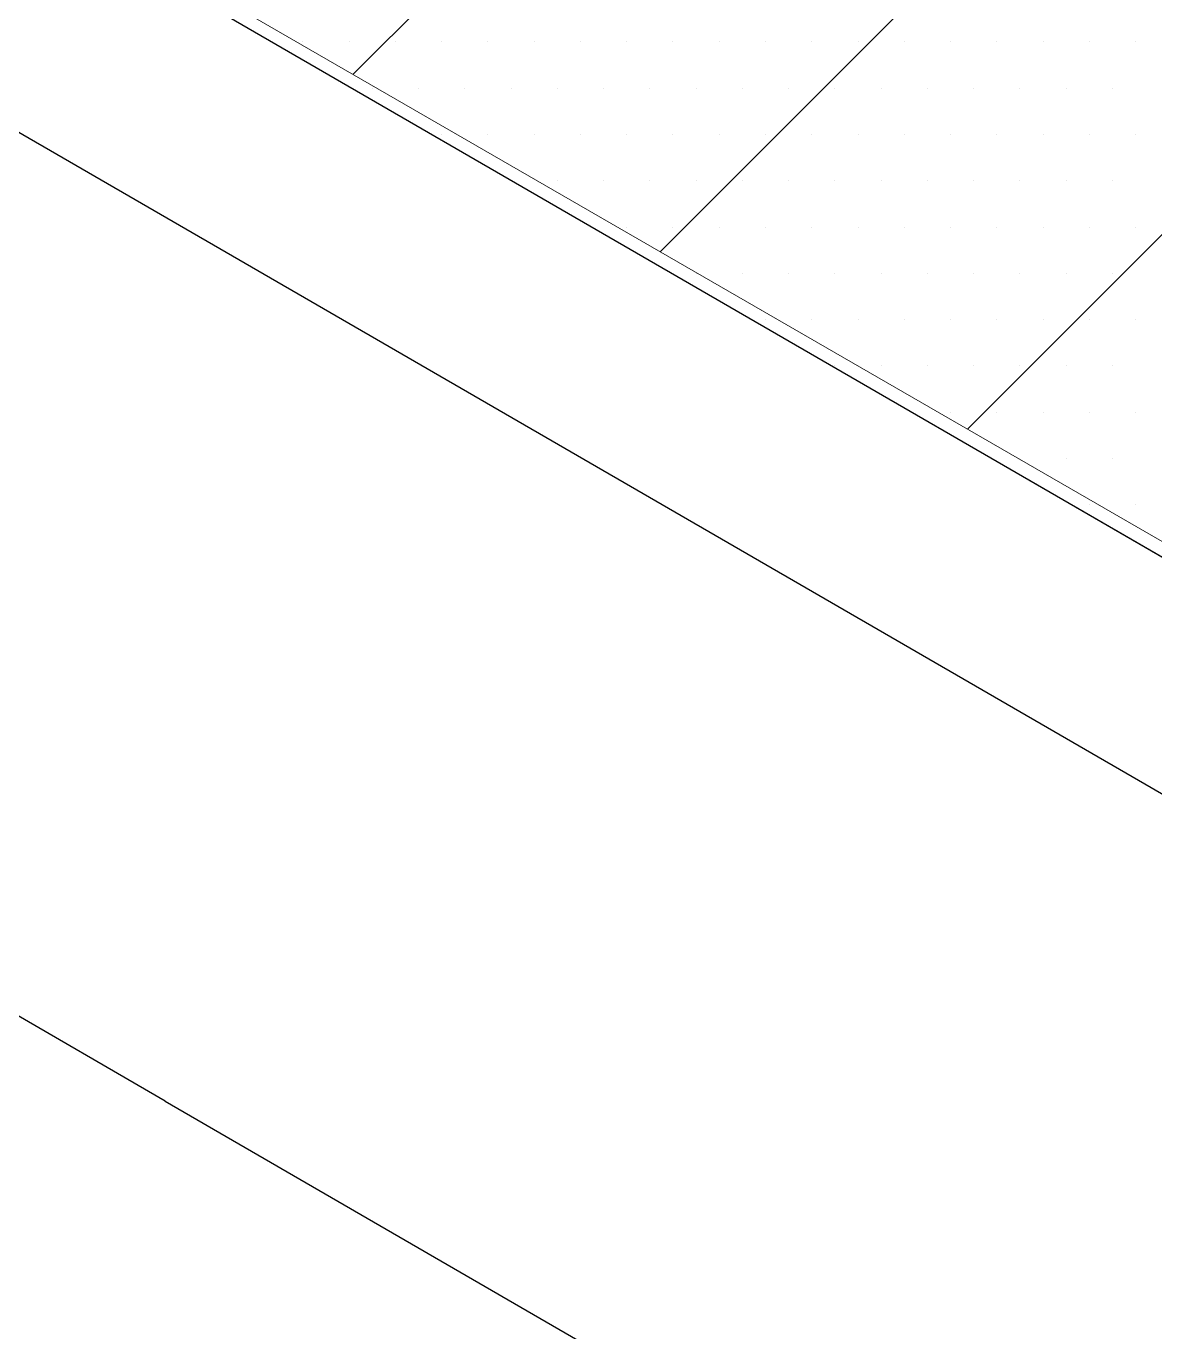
# Model space of a CAD drawing. Extents: x -1328 to 5679, y -4611 to 1603.
# Drawn here: x 270.91 to 303.86, y 908.46 to 946.54 of the extents above; entities that cross this region are included whole.
import ezdxf

# ---------------------------------------------------------------- set-up
doc = ezdxf.new("R2010")
doc.units = 0
doc.header["$MEASUREMENT"] = 0
for name, color, linetype, lineweight in [('.ATI-HATCH', 7, 'Continuous', 0), ('G-ANNO-TTLB', 7, 'Continuous', 0), ('Layer 12', 7, 'Continuous', 0), ('TYVEK', 7, 'Continuous', 0)]:
    doc.layers.add(name, color=color, linetype=linetype, lineweight=lineweight)

# ---------------------------------------------------------------- blocks, each defined once
blk = doc.blocks.new('Block_250')
at = {"layer": '.ATI-HATCH'}
blk.add_open_spline([(259.77, 956.685), (259.77, 956.685), (330.722, 915.64), (330.722, 915.64), (330.722, 915.64), (330.751, 935.315), (330.751, 935.315), (330.751, 935.315), (293.809, 956.685), (293.809, 956.685), (293.809, 956.685), (259.77, 956.685), (259.77, 956.685)], degree=3, knots=[0, 0, 0, 0, 1, 1, 1, 2, 2, 2, 3, 3, 3, 4, 4, 4, 4], dxfattribs=at)
at = {"layer": '.ATI-HATCH', "color": 8, "lineweight": 0, "true_color": 0x808080}
for points in [[(278.993, 946.085), (278.993, 946.085), (278.993, 946.085), (278.993, 946.085)], [(280.343, 946.085), (280.343, 946.085), (280.343, 946.085), (280.343, 946.085)], [(281.693, 946.085), (281.693, 946.085), (281.693, 946.085), (281.693, 946.085)], [(283.043, 946.085), (283.043, 946.085), (283.043, 946.085), (283.043, 946.085)], [(284.393, 946.085), (284.393, 946.085), (284.393, 946.085), (284.393, 946.085)], [(285.743, 946.085), (285.743, 946.085), (285.743, 946.085), (285.743, 946.085)], [(287.094, 946.085), (287.094, 946.085), (287.094, 946.085), (287.094, 946.085)], [(288.444, 946.085), (288.444, 946.085), (288.444, 946.085), (288.444, 946.085)], [(289.794, 946.085), (289.794, 946.085), (289.794, 946.085), (289.794, 946.085)], [(291.144, 946.085), (291.144, 946.085), (291.144, 946.085), (291.144, 946.085)], [(292.494, 946.085), (292.494, 946.085), (292.494, 946.085), (292.494, 946.085)], [(293.845, 946.085), (293.845, 946.085), (293.845, 946.085), (293.845, 946.085)], [(295.195, 946.085), (295.195, 946.085), (295.195, 946.085), (295.195, 946.085)], [(296.545, 946.085), (296.545, 946.085), (296.545, 946.085), (296.545, 946.085)], [(297.895, 946.085), (297.895, 946.085), (297.895, 946.085), (297.895, 946.085)], [(299.245, 946.085), (299.245, 946.085), (299.245, 946.085), (299.245, 946.085)], [(300.596, 946.085), (300.596, 946.085), (300.596, 946.085), (300.596, 946.085)], [(301.946, 946.085), (301.946, 946.085), (301.946, 946.085), (301.946, 946.085)], [(303.296, 946.085), (303.296, 946.085), (303.296, 946.085), (303.296, 946.085)], [(281.018, 944.735), (281.018, 944.735), (281.018, 944.735), (281.018, 944.735)], [(282.368, 944.735), (282.368, 944.735), (282.368, 944.735), (282.368, 944.735)], [(283.718, 944.735), (283.718, 944.735), (283.718, 944.735), (283.718, 944.735)], [(285.068, 944.735), (285.068, 944.735), (285.068, 944.735), (285.068, 944.735)], [(286.419, 944.735), (286.419, 944.735), (286.419, 944.735), (286.419, 944.735)], [(287.769, 944.735), (287.769, 944.735), (287.769, 944.735), (287.769, 944.735)], [(289.119, 944.735), (289.119, 944.735), (289.119, 944.735), (289.119, 944.735)], [(290.469, 944.735), (290.469, 944.735), (290.469, 944.735), (290.469, 944.735)], [(291.819, 944.735), (291.819, 944.735), (291.819, 944.735), (291.819, 944.735)], [(293.17, 944.735), (293.17, 944.735), (293.17, 944.735), (293.17, 944.735)], [(294.52, 944.735), (294.52, 944.735), (294.52, 944.735), (294.52, 944.735)], [(295.87, 944.735), (295.87, 944.735), (295.87, 944.735), (295.87, 944.735)], [(297.22, 944.735), (297.22, 944.735), (297.22, 944.735), (297.22, 944.735)], [(298.57, 944.735), (298.57, 944.735), (298.57, 944.735), (298.57, 944.735)], [(299.921, 944.735), (299.921, 944.735), (299.921, 944.735), (299.921, 944.735)], [(301.271, 944.735), (301.271, 944.735), (301.271, 944.735), (301.271, 944.735)], [(302.621, 944.735), (302.621, 944.735), (302.621, 944.735), (302.621, 944.735)], [(283.043, 943.385), (283.043, 943.385), (283.043, 943.385), (283.043, 943.385)], [(284.393, 943.385), (284.393, 943.385), (284.393, 943.385), (284.393, 943.385)], [(285.743, 943.385), (285.743, 943.385), (285.743, 943.385), (285.743, 943.385)], [(287.094, 943.385), (287.094, 943.385), (287.094, 943.385), (287.094, 943.385)], [(288.444, 943.385), (288.444, 943.385), (288.444, 943.385), (288.444, 943.385)], [(289.794, 943.385), (289.794, 943.385), (289.794, 943.385), (289.794, 943.385)], [(291.144, 943.385), (291.144, 943.385), (291.144, 943.385), (291.144, 943.385)], [(292.494, 943.385), (292.494, 943.385), (292.494, 943.385), (292.494, 943.385)], [(293.845, 943.385), (293.845, 943.385), (293.845, 943.385), (293.845, 943.385)], [(295.195, 943.385), (295.195, 943.385), (295.195, 943.385), (295.195, 943.385)], [(296.545, 943.385), (296.545, 943.385), (296.545, 943.385), (296.545, 943.385)], [(297.895, 943.385), (297.895, 943.385), (297.895, 943.385), (297.895, 943.385)], [(299.245, 943.385), (299.245, 943.385), (299.245, 943.385), (299.245, 943.385)], [(300.596, 943.385), (300.596, 943.385), (300.596, 943.385), (300.596, 943.385)], [(301.946, 943.385), (301.946, 943.385), (301.946, 943.385), (301.946, 943.385)], [(303.296, 943.385), (303.296, 943.385), (303.296, 943.385), (303.296, 943.385)], [(286.419, 942.035), (286.419, 942.035), (286.419, 942.035), (286.419, 942.035)], [(287.769, 942.035), (287.769, 942.035), (287.769, 942.035), (287.769, 942.035)], [(289.119, 942.035), (289.119, 942.035), (289.119, 942.035), (289.119, 942.035)], [(290.469, 942.035), (290.469, 942.035), (290.469, 942.035), (290.469, 942.035)], [(291.819, 942.035), (291.819, 942.035), (291.819, 942.035), (291.819, 942.035)], [(293.17, 942.035), (293.17, 942.035), (293.17, 942.035), (293.17, 942.035)], [(294.52, 942.035), (294.52, 942.035), (294.52, 942.035), (294.52, 942.035)], [(295.87, 942.035), (295.87, 942.035), (295.87, 942.035), (295.87, 942.035)], [(297.22, 942.035), (297.22, 942.035), (297.22, 942.035), (297.22, 942.035)], [(298.57, 942.035), (298.57, 942.035), (298.57, 942.035), (298.57, 942.035)], [(299.921, 942.035), (299.921, 942.035), (299.921, 942.035), (299.921, 942.035)], [(301.271, 942.035), (301.271, 942.035), (301.271, 942.035), (301.271, 942.035)], [(302.621, 942.035), (302.621, 942.035), (302.621, 942.035), (302.621, 942.035)], [(288.444, 940.685), (288.444, 940.685), (288.444, 940.685), (288.444, 940.685)], [(289.794, 940.685), (289.794, 940.685), (289.794, 940.685), (289.794, 940.685)], [(291.144, 940.685), (291.144, 940.685), (291.144, 940.685), (291.144, 940.685)], [(292.494, 940.685), (292.494, 940.685), (292.494, 940.685), (292.494, 940.685)], [(293.845, 940.685), (293.845, 940.685), (293.845, 940.685), (293.845, 940.685)], [(295.195, 940.685), (295.195, 940.685), (295.195, 940.685), (295.195, 940.685)], [(296.545, 940.685), (296.545, 940.685), (296.545, 940.685), (296.545, 940.685)], [(297.895, 940.685), (297.895, 940.685), (297.895, 940.685), (297.895, 940.685)], [(299.245, 940.685), (299.245, 940.685), (299.245, 940.685), (299.245, 940.685)], [(300.596, 940.685), (300.596, 940.685), (300.596, 940.685), (300.596, 940.685)], [(301.946, 940.685), (301.946, 940.685), (301.946, 940.685), (301.946, 940.685)], [(303.296, 940.685), (303.296, 940.685), (303.296, 940.685), (303.296, 940.685)], [(290.469, 939.334), (290.469, 939.334), (290.469, 939.334), (290.469, 939.334)], [(291.819, 939.334), (291.819, 939.334), (291.819, 939.334), (291.819, 939.334)], [(293.17, 939.334), (293.17, 939.334), (293.17, 939.334), (293.17, 939.334)], [(294.52, 939.334), (294.52, 939.334), (294.52, 939.334), (294.52, 939.334)], [(295.87, 939.334), (295.87, 939.334), (295.87, 939.334), (295.87, 939.334)], [(297.22, 939.334), (297.22, 939.334), (297.22, 939.334), (297.22, 939.334)], [(298.57, 939.334), (298.57, 939.334), (298.57, 939.334), (298.57, 939.334)], [(299.921, 939.334), (299.921, 939.334), (299.921, 939.334), (299.921, 939.334)], [(301.271, 939.334), (301.271, 939.334), (301.271, 939.334), (301.271, 939.334)], [(302.621, 939.334), (302.621, 939.334), (302.621, 939.334), (302.621, 939.334)], [(292.494, 937.984), (292.494, 937.984), (292.494, 937.984), (292.494, 937.984)], [(293.845, 937.984), (293.845, 937.984), (293.845, 937.984), (293.845, 937.984)], [(295.195, 937.984), (295.195, 937.984), (295.195, 937.984), (295.195, 937.984)], [(296.545, 937.984), (296.545, 937.984), (296.545, 937.984), (296.545, 937.984)], [(297.895, 937.984), (297.895, 937.984), (297.895, 937.984), (297.895, 937.984)], [(299.245, 937.984), (299.245, 937.984), (299.245, 937.984), (299.245, 937.984)], [(300.596, 937.984), (300.596, 937.984), (300.596, 937.984), (300.596, 937.984)], [(301.946, 937.984), (301.946, 937.984), (301.946, 937.984), (301.946, 937.984)], [(303.296, 937.984), (303.296, 937.984), (303.296, 937.984), (303.296, 937.984)], [(294.52, 936.634), (294.52, 936.634), (294.52, 936.634), (294.52, 936.634)], [(295.87, 936.634), (295.87, 936.634), (295.87, 936.634), (295.87, 936.634)], [(297.22, 936.634), (297.22, 936.634), (297.22, 936.634), (297.22, 936.634)], [(298.57, 936.634), (298.57, 936.634), (298.57, 936.634), (298.57, 936.634)], [(299.921, 936.634), (299.921, 936.634), (299.921, 936.634), (299.921, 936.634)], [(301.271, 936.634), (301.271, 936.634), (301.271, 936.634), (301.271, 936.634)], [(302.621, 936.634), (302.621, 936.634), (302.621, 936.634), (302.621, 936.634)], [(297.895, 935.284), (297.895, 935.284), (297.895, 935.284), (297.895, 935.284)], [(299.245, 935.284), (299.245, 935.284), (299.245, 935.284), (299.245, 935.284)], [(300.596, 935.284), (300.596, 935.284), (300.596, 935.284), (300.596, 935.284)], [(301.946, 935.284), (301.946, 935.284), (301.946, 935.284), (301.946, 935.284)], [(303.296, 935.284), (303.296, 935.284), (303.296, 935.284), (303.296, 935.284)], [(299.921, 933.934), (299.921, 933.934), (299.921, 933.934), (299.921, 933.934)], [(301.271, 933.934), (301.271, 933.934), (301.271, 933.934), (301.271, 933.934)], [(302.621, 933.934), (302.621, 933.934), (302.621, 933.934), (302.621, 933.934)], [(301.946, 932.584), (301.946, 932.584), (301.946, 932.584), (301.946, 932.584)], [(303.296, 932.584), (303.296, 932.584), (303.296, 932.584), (303.296, 932.584)]]:
    blk.add_open_spline(points, degree=3, dxfattribs=at)

msp = doc.modelspace()

# ---------------------------------------------------------------- hatches: boundary and pattern name
at = {"layer": 'G-ANNO-TTLB', "true_color": 0xff00ff, "transparency": 33554687}
h = msp.add_hatch(color=6, dxfattribs=at)
edge = h.paths.add_edge_path()
edge.add_spline(control_points=[(1625.998, -853.91), (1625.998, -853.91), (-1303.52, -853.91), (-1303.52, -853.91), (-1303.52, -853.91), (-1303.52, 1603.09), (-1303.52, 1603.09), (-1303.52, 1603.09), (1625.998, 1603.09), (1625.998, 1603.09), (1625.998, 1603.09), (1625.998, -853.91), (1625.998, -853.91)], knot_values=[0, 0, 0, 0, 1, 1, 1, 2, 2, 2, 3, 3, 3, 4, 4, 4, 4], degree=3, periodic=0)
edge = h.paths.add_edge_path()
edge.add_spline(control_points=[(-1294.52, 1594.09), (-1294.52, 1594.09), (-1294.52, -844.91), (-1294.52, -844.91), (-1294.52, -844.91), (1616.998, -844.91), (1616.998, -844.91), (1616.998, -844.91), (1616.998, 1594.09), (1616.998, 1594.09), (1616.998, 1594.09), (-1294.52, 1594.09), (-1294.52, 1594.09)], knot_values=[0, 0, 0, 0, 1, 1, 1, 2, 2, 2, 3, 3, 3, 4, 4, 4, 4], degree=3, periodic=0)
edge.add_line((-1294.52, 1594.09), (-1294.52, 1594.09))
at = {"layer": 'Layer 12', "true_color": 0x000000, "transparency": 33554687}
h = msp.add_hatch(dxfattribs=at)
h.set_pattern_fill('_U', color=18, scale=10, angle=45, style=2, pattern_type=0)
h.set_pattern_definition([(45, (0, 0), (-7.07107, 7.07107), [])])
h.paths.add_polyline_path([(331.114, 934.456), (330.3, 916.381), (254.433, 960.142), (270.708, 969.372)])

# ---------------------------------------------------------------- linework, layer by layer
at = {"layer": 'G-ANNO-TTLB'}
for points in [[(1625.998, -853.91), (1625.998, -853.91), (-1303.52, -853.91), (-1303.52, -853.91), (-1303.52, -853.91), (-1303.52, 1603.09), (-1303.52, 1603.09), (-1303.52, 1603.09), (1625.998, 1603.09), (1625.998, 1603.09), (1625.998, 1603.09), (1625.998, -853.91), (1625.998, -853.91)], [(-1294.52, 1594.09), (-1294.52, 1594.09), (-1294.52, -844.91), (-1294.52, -844.91), (-1294.52, -844.91), (1616.998, -844.91), (1616.998, -844.91), (1616.998, -844.91), (1616.998, 1594.09), (1616.998, 1594.09), (1616.998, 1594.09), (-1294.52, 1594.09), (-1294.52, 1594.09)]]:
    msp.add_open_spline(points, degree=3, knots=[0, 0, 0, 0, 1, 1, 1, 2, 2, 2, 3, 3, 3, 4, 4, 4, 4], dxfattribs=at)
at = {"layer": 'Layer 12'}
msp.add_lwpolyline([(331.114, 934.456), (330.3, 916.381), (254.433, 960.142), (270.708, 969.372)], close=True, dxfattribs=at)
at = {"layer": 'TYVEK', "color": 4, "lineweight": 25, "true_color": 0x00ffff}
for p, q in [((254.051, 959.994), (330.722, 915.64)), ((248.177, 956.483), (303.747, 924.337)), ((274.973, 915.19), (234.675, 938.502)), ((303.747, 924.337), (330.719, 908.734)), ((274.973, 915.19), (303.747, 898.545))]:
    msp.add_line(p, q, dxfattribs=at)

# ---------------------------------------------------------------- block references
at = {"layer": '.ATI-HATCH'}
msp.add_blockref('Block_250', (0, 0), dxfattribs=at)

doc.saveas('drawing.dxf')
